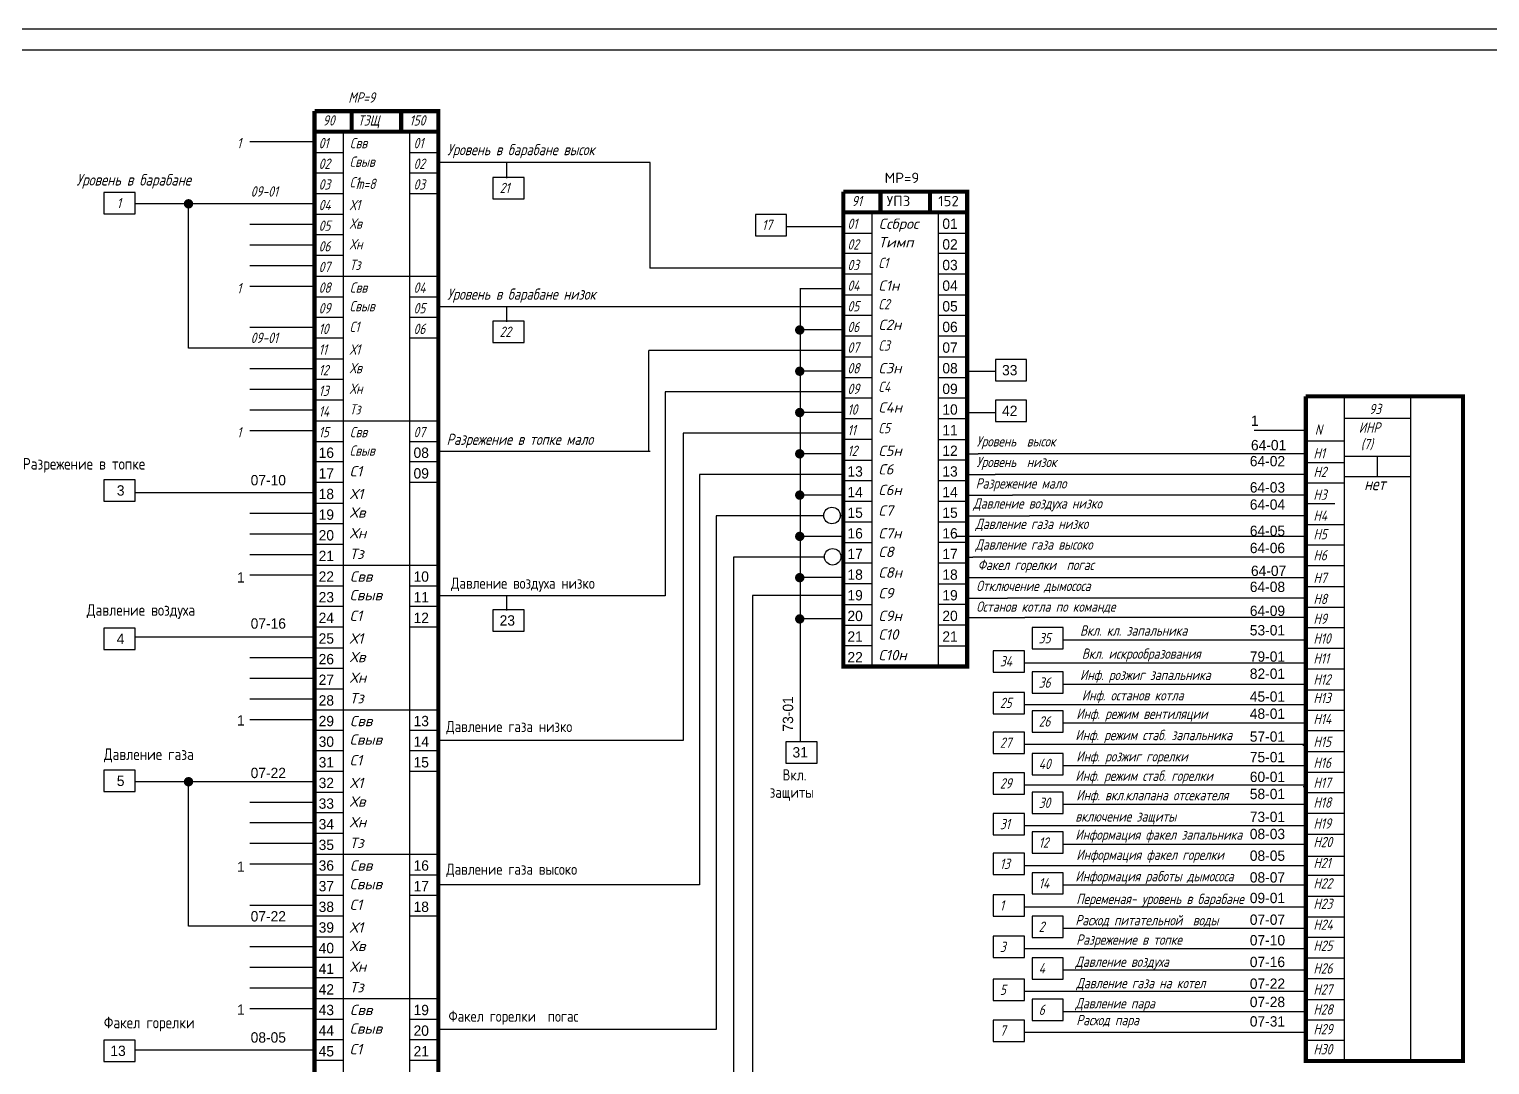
# Model space of a CAD drawing. Header units: millimetres. Extents: x -262 to 1131, y -64 to 607.
# Drawn here: x 530 to 884, y 355.7 to 606.5 of the extents above; entities that cross this region are included whole.
import ezdxf

# ---------------------------------------------------------------- set-up
doc = ezdxf.new("R2010")
doc.units = ezdxf.units.MM
doc.header["$LTSCALE"] = 0.6
doc.layers.add('1', color=7, linetype='Continuous')
doc.styles.add('CYRILLIC', font='CYRILLIC.shx', dxfattribs={"height": 2.5})
doc.styles.add('ROMANC', font='ROMANC.shx', dxfattribs={"height": 2.5})
doc.styles.get("Standard").update_dxf_attribs({"font": '', "oblique": 15})
doc.styles.get('Standard').set_extended_font_data('GOST type A')

msp = doc.modelspace()

# ---------------------------------------------------------------- hatches: boundary and pattern name
h = msp.add_hatch(color=256)
edge = h.paths.add_edge_path()
edge.add_arc((568.59, 564.25), 1.15, 0, 360)
h = msp.add_hatch(color=256)
edge = h.paths.add_edge_path()
edge.add_arc((716.72, 533.68), 1.15, 0, 360)
h = msp.add_hatch(color=256)
edge = h.paths.add_edge_path()
edge.add_arc((716.72, 523.68), 1.15, 0, 360)
h = msp.add_hatch(color=256)
edge = h.paths.add_edge_path()
edge.add_arc((716.72, 513.68), 1.15, 0, 360)
h = msp.add_hatch(color=256)
edge = h.paths.add_edge_path()
edge.add_arc((716.72, 503.68), 1.15, 0, 360)
h = msp.add_hatch(color=256)
edge = h.paths.add_edge_path()
edge.add_arc((716.72, 493.68), 1.15, 0, 360)
h = msp.add_hatch(color=256)
edge = h.paths.add_edge_path()
edge.add_arc((716.72, 483.68), 1.15, 0, 360)
h = msp.add_hatch(color=256)
edge = h.paths.add_edge_path()
edge.add_arc((716.72, 473.68), 1.15, 0, 360)
h = msp.add_hatch(color=256)
edge = h.paths.add_edge_path()
edge.add_arc((716.72, 463.68), 1.15, 0, 360)
h = msp.add_hatch(color=256)
edge = h.paths.add_edge_path()
edge.add_arc((568.59, 424.25), 1.15, 0, 360)

# ---------------------------------------------------------------- linework, layer by layer
for p, q in [((1130.81, 606.54), (-262.21, 606.54)), ((-242.21, 601.54), (1125.81, 601.54)), ((606.13, 546.7), (606.13, 581.7)), ((622.13, 581.7), (622.13, 546.7)), ((599.15, 579.25), (583.42, 579.25)), ((599.13, 576.7), (606.13, 576.7)), ((622.13, 576.7), (629.13, 576.7)), ((680.45, 574.25), (629.13, 574.25)), ((645.7, 570.49), (645.7, 574.16)), ((680.38, 574.22), (680.38, 548.68)), ((606.13, 571.7), (599.13, 571.7)), ((629.13, 571.7), (622.13, 571.7)), ((642.38, 570.64), (642.38, 565.48)), ((649.93, 570.64), (642.38, 570.64)), ((649.93, 565.48), (649.93, 570.64)), ((555.63, 566.98), (548.07, 566.98)), ((548.07, 566.98), (548.07, 561.81)), ((555.63, 561.81), (555.63, 566.98)), ((606.13, 566.7), (599.13, 566.7)), ((629.13, 566.7), (622.13, 566.7)), ((568.59, 564.25), (555.63, 564.25)), ((568.59, 529.25), (568.59, 564.25)), ((599.15, 564.25), (568.59, 564.25)), ((642.38, 565.48), (649.93, 565.48)), ((548.07, 561.81), (555.63, 561.81)), ((599.13, 561.7), (606.13, 561.7)), ((599.13, 561.7), (606.13, 561.7)), ((705.97, 561.69), (705.97, 556.52)), ((713.52, 561.69), (705.97, 561.69)), ((713.52, 556.52), (713.52, 561.69)), ((734.29, 527.17), (734.29, 562.17)), ((750.29, 562.17), (750.29, 527.17)), ((599.15, 559.25), (583.42, 559.25)), ((606.13, 556.7), (599.13, 556.7)), ((705.97, 556.52), (713.52, 556.52)), ((727.21, 558.68), (713.52, 558.68)), ((727.29, 557.17), (734.29, 557.17)), ((750.29, 557.17), (757.29, 557.17)), ((599.15, 554.25), (583.42, 554.25)), ((599.15, 549.25), (583.42, 549.25)), ((606.13, 551.7), (599.13, 551.7)), ((727.21, 548.68), (680.38, 548.68)), ((734.29, 552.17), (727.29, 552.17)), ((757.29, 552.17), (750.29, 552.17)), ((599.13, 546.7), (629.13, 546.7)), ((606.13, 511.7), (606.13, 546.7)), ((622.13, 546.7), (622.13, 511.7)), ((734.29, 547.17), (727.29, 547.17)), ((757.29, 547.17), (750.29, 547.17)), ((599.15, 544.25), (583.42, 544.25)), ((599.13, 541.7), (606.13, 541.7)), ((622.13, 541.7), (629.13, 541.7)), ((727.21, 543.68), (716.72, 543.68)), ((716.85, 543.7), (716.85, 433.92)), ((727.29, 542.17), (734.29, 542.17)), ((727.29, 542.17), (734.29, 542.17)), ((750.29, 542.17), (757.29, 542.17)), ((727.29, 539.25), (629.13, 539.25)), ((645.7, 535.65), (645.7, 539.32)), ((606.13, 536.7), (599.13, 536.7)), ((629.13, 536.7), (622.13, 536.7)), ((642.38, 535.8), (642.38, 530.63)), ((649.93, 535.8), (642.38, 535.8)), ((649.93, 530.63), (649.93, 535.8)), ((734.29, 537.17), (727.29, 537.17)), ((757.29, 537.17), (750.29, 537.17)), ((599.15, 534.25), (583.42, 534.25)), ((606.13, 531.7), (599.13, 531.7)), ((629.13, 531.7), (622.13, 531.7)), ((727.21, 533.68), (716.72, 533.68)), ((734.29, 532.17), (727.29, 532.17)), ((757.29, 532.17), (750.29, 532.17)), ((599.15, 529.25), (568.59, 529.25)), ((642.38, 530.63), (649.93, 530.63)), ((727.21, 528.68), (680.17, 528.68)), ((680.17, 504.44), (680.17, 528.68)), ((599.15, 524.25), (583.42, 524.25)), ((599.13, 526.7), (606.13, 526.7)), ((599.13, 526.7), (606.13, 526.7)), ((727.29, 527.17), (734.29, 527.17)), ((734.29, 452.17), (734.29, 527.17)), ((750.29, 527.17), (757.29, 527.17)), ((750.29, 527.17), (750.29, 492.17)), ((750.29, 527.17), (750.29, 492.17)), ((764.15, 526.5), (764.15, 521.34)), ((771.71, 526.5), (764.15, 526.5)), ((771.71, 521.34), (771.71, 526.5)), ((606.13, 521.7), (599.13, 521.7)), ((727.21, 523.68), (716.72, 523.68)), ((727.29, 522.17), (734.29, 522.17)), ((750.29, 522.17), (757.29, 522.17)), ((757.37, 523.68), (764.15, 523.68)), ((764.15, 521.34), (771.71, 521.34)), ((599.15, 519.25), (583.42, 519.25)), ((727.21, 518.68), (684.11, 518.68)), ((684.11, 518.68), (684.11, 469.25)), ((734.29, 517.17), (727.29, 517.17)), ((757.29, 517.17), (750.29, 517.17)), ((848.71, 356.61), (848.71, 517.29)), ((864.71, 517.29), (864.71, 356.61)), ((599.15, 514.25), (583.42, 514.25)), ((606.13, 516.7), (599.13, 516.7)), ((727.21, 513.68), (716.72, 513.68)), ((757.37, 513.68), (764.15, 513.68)), ((771.71, 516.66), (764.15, 516.66)), ((764.15, 516.66), (764.15, 511.49)), ((771.71, 511.49), (771.71, 516.66)), ((599.13, 511.7), (629.13, 511.7)), ((606.13, 476.7), (606.13, 511.7)), ((622.13, 511.7), (622.13, 476.7)), ((734.29, 512.17), (727.29, 512.17)), ((734.29, 512.17), (727.29, 512.17)), ((757.29, 512.17), (750.29, 512.17)), ((764.15, 511.49), (771.71, 511.49)), ((848.71, 512.29), (864.71, 512.29)), ((599.15, 509.25), (583.42, 509.25)), ((599.13, 506.7), (606.13, 506.7)), ((622.13, 506.7), (629.13, 506.7)), ((727.21, 508.68), (688.46, 508.68)), ((688.46, 508.68), (688.46, 434.25)), ((734.29, 507.17), (727.29, 507.17)), ((750.29, 507.17), (757.29, 507.17)), ((839.32, 509.32), (826.82, 509.32)), ((839.37, 506.81), (848.71, 506.81)), ((680.45, 504.25), (629.13, 504.25)), ((727.21, 503.68), (716.72, 503.68)), ((757.37, 503.68), (759.93, 503.68)), ((839.39, 503.68), (759.93, 503.68)), ((848.71, 503.15), (864.7, 503.15)), ((856.7, 503.15), (856.7, 498.15)), ((606.13, 501.7), (599.13, 501.7)), ((629.13, 501.7), (622.13, 501.7)), ((727.29, 502.17), (734.29, 502.17)), ((727.29, 502.17), (734.29, 502.17)), ((757.29, 502.17), (750.29, 502.17)), ((839.37, 501.54), (848.71, 501.54)), ((548.07, 497.37), (548.07, 492.2)), ((555.63, 497.37), (548.07, 497.37)), ((555.63, 492.2), (555.63, 497.37)), ((606.13, 496.7), (599.13, 496.7)), ((629.13, 496.7), (622.13, 496.7)), ((727.21, 498.68), (692.39, 498.68)), ((692.39, 498.68), (692.39, 399.25)), ((734.29, 497.17), (727.29, 497.17)), ((757.29, 497.17), (750.29, 497.17)), ((757.37, 498.68), (764.05, 498.68)), ((839.39, 498.68), (764.05, 498.68)), ((848.71, 496.54), (839.37, 496.54)), ((848.71, 498.15), (864.7, 498.15)), ((548.07, 492.2), (555.63, 492.2)), ((599.15, 494.25), (555.63, 494.25)), ((727.21, 493.68), (716.72, 493.68)), ((734.29, 492.17), (727.29, 492.17)), ((750.29, 492.17), (750.29, 452.17)), ((757.29, 492.17), (750.29, 492.17)), ((750.29, 492.17), (750.29, 467.17)), ((750.29, 492.17), (750.29, 467.17)), ((757.37, 493.68), (768.26, 493.68)), ((839.39, 493.68), (768.26, 493.68)), ((599.15, 489.25), (583.42, 489.25)), ((599.13, 491.7), (606.13, 491.7)), ((599.13, 491.7), (606.13, 491.7)), ((696.46, 488.68), (696.46, 364.25)), ((722.53, 488.68), (696.46, 488.68)), ((727.21, 488.68), (726.52, 488.68)), ((757.37, 488.68), (772.44, 488.68)), ((839.39, 488.68), (772.44, 488.68)), ((846.37, 491.54), (839.37, 491.54)), ((606.13, 486.7), (599.13, 486.7)), ((727.29, 487.17), (734.29, 487.17)), ((750.29, 487.17), (757.29, 487.17)), ((839.37, 486.54), (848.71, 486.54)), ((839.37, 486.54), (846.37, 486.54)), ((599.15, 484.25), (583.42, 484.25)), ((606.13, 481.7), (599.13, 481.7)), ((727.21, 483.68), (716.72, 483.68)), ((727.29, 482.17), (734.29, 482.17)), ((757.29, 482.17), (750.29, 482.17)), ((757.37, 483.68), (754.5, 483.68)), ((839.39, 483.68), (754.5, 483.68)), ((848.71, 481.54), (839.37, 481.54)), ((599.15, 479.25), (583.42, 479.25)), ((700.65, 478.68), (700.65, 329.25)), ((722.69, 478.68), (700.65, 478.68)), ((727.21, 478.68), (726.69, 478.68)), ((757.37, 478.68), (758.68, 478.68)), ((839.39, 478.68), (758.68, 478.68)), ((599.13, 476.7), (629.13, 476.7)), ((606.13, 441.7), (606.13, 476.7)), ((622.13, 476.7), (622.13, 441.7)), ((734.29, 477.17), (727.29, 477.17)), ((757.29, 477.17), (750.29, 477.17)), ((848.71, 476.54), (839.37, 476.54)), ((599.15, 474.25), (583.42, 474.25)), ((599.13, 471.7), (606.13, 471.7)), ((622.13, 471.7), (629.13, 471.7)), ((727.21, 473.68), (716.72, 473.68)), ((734.29, 472.17), (727.29, 472.17)), ((734.29, 472.17), (727.29, 472.17)), ((750.29, 472.17), (757.29, 472.17)), ((757.37, 473.68), (839.37, 473.68)), ((839.37, 471.54), (848.71, 471.54)), ((684.11, 469.25), (629.13, 469.25)), ((645.7, 465.73), (645.7, 469.39)), ((727.21, 469.37), (705.31, 469.37)), ((705.31, 469.37), (705.31, 294.25)), ((757.37, 468.68), (767.08, 468.68)), ((839.39, 468.68), (767.08, 468.68)), ((606.13, 466.7), (599.13, 466.7)), ((629.13, 466.7), (622.13, 466.7)), ((649.93, 465.88), (642.38, 465.88)), ((642.38, 465.88), (642.38, 460.71)), ((649.93, 460.71), (649.93, 465.88)), ((727.29, 467.17), (734.29, 467.17)), ((757.29, 467.17), (750.29, 467.17)), ((757.37, 464.06), (771.3, 464.06)), ((839.39, 464.06), (771.3, 464.06)), ((839.37, 466.54), (848.71, 466.54)), ((555.63, 461.45), (548.07, 461.45)), ((548.07, 461.45), (548.07, 456.28)), ((555.63, 456.28), (555.63, 461.45)), ((606.13, 461.7), (599.13, 461.7)), ((629.13, 461.7), (622.13, 461.7)), ((642.38, 460.71), (649.93, 460.71)), ((727.21, 463.68), (716.72, 463.68)), ((727.29, 462.17), (734.29, 462.17)), ((757.29, 462.17), (750.29, 462.17)), ((780.58, 461.58), (773.02, 461.58)), ((773.02, 461.58), (773.02, 456.41)), ((780.58, 456.41), (780.58, 461.58)), ((848.71, 461.54), (839.37, 461.54)), ((599.15, 459.25), (555.63, 459.25)), ((599.13, 456.7), (606.13, 456.7)), ((599.13, 456.7), (606.13, 456.7)), ((734.29, 457.17), (727.29, 457.17)), ((750.29, 457.17), (757.29, 457.17)), ((839.37, 458.56), (780.58, 458.56)), ((548.07, 456.28), (555.63, 456.28)), ((599.15, 454.25), (583.42, 454.25)), ((771.16, 455.98), (763.61, 455.98)), ((763.61, 455.98), (763.61, 450.81)), ((771.16, 450.81), (771.16, 455.98)), ((773.02, 456.41), (780.58, 456.41)), ((848.71, 456.54), (839.37, 456.54)), ((846.37, 456.54), (839.37, 456.54)), ((606.13, 451.7), (599.13, 451.7)), ((757.29, 452.17), (727.29, 452.17)), ((727.29, 452.17), (757.29, 452.17)), ((763.61, 450.81), (771.16, 450.81)), ((839.37, 452.96), (771.16, 452.96)), ((773.02, 450.83), (773.02, 445.66)), ((780.58, 450.83), (773.02, 450.83)), ((780.58, 445.66), (780.58, 450.83)), ((848.71, 451.54), (839.37, 451.54)), ((599.15, 449.25), (583.42, 449.25)), ((606.13, 446.7), (599.13, 446.7)), ((839.37, 447.81), (780.58, 447.81)), ((839.37, 446.54), (848.71, 446.54)), ((839.37, 446.54), (846.37, 446.54)), ((599.15, 444.25), (583.42, 444.25)), ((763.61, 445.9), (763.61, 440.73)), ((771.16, 445.9), (763.61, 445.9)), ((771.16, 440.73), (771.16, 445.9)), ((839.37, 442.88), (771.16, 442.88)), ((773.02, 445.66), (780.58, 445.66)), ((599.15, 439.25), (583.42, 439.25)), ((599.13, 441.7), (629.13, 441.7)), ((606.13, 406.7), (606.13, 441.7)), ((622.13, 441.7), (622.13, 406.7)), ((763.61, 440.73), (771.16, 440.73)), ((780.58, 441.42), (773.02, 441.42)), ((773.02, 441.42), (773.02, 436.25)), ((780.58, 436.25), (780.58, 441.42)), ((848.71, 441.54), (839.37, 441.54)), ((599.13, 436.7), (606.13, 436.7)), ((622.13, 436.7), (629.13, 436.7)), ((763.61, 436.26), (763.61, 431.1)), ((771.16, 436.26), (763.61, 436.26)), ((771.16, 431.1), (771.16, 436.26)), ((773.02, 436.25), (780.58, 436.25)), ((839.37, 438.4), (780.58, 438.4)), ((848.71, 436.54), (839.37, 436.54)), ((688.46, 434.25), (629.13, 434.25)), ((713.36, 433.92), (713.36, 428.76)), ((720.91, 433.92), (713.36, 433.92)), ((720.91, 428.76), (720.91, 433.92)), ((839.37, 433.25), (771.16, 433.25)), ((839.29, 433.04), (838.61, 433.04)), ((606.13, 431.7), (599.13, 431.7)), ((629.13, 431.7), (622.13, 431.7)), ((713.36, 428.76), (720.91, 428.76)), ((763.61, 431.1), (771.16, 431.1)), ((773.02, 431.11), (773.02, 425.95)), ((780.58, 431.11), (773.02, 431.11)), ((780.58, 425.95), (780.58, 431.11)), ((839.37, 431.54), (848.71, 431.54)), ((548.07, 427.01), (548.07, 421.85)), ((555.63, 427.01), (548.07, 427.01)), ((555.63, 421.85), (555.63, 427.01)), ((606.13, 426.7), (599.13, 426.7)), ((629.13, 426.7), (622.13, 426.7)), ((763.61, 426.41), (763.61, 421.24)), ((771.16, 426.41), (763.61, 426.41)), ((771.16, 421.24), (771.16, 426.41)), ((773.02, 425.95), (780.58, 425.95)), ((839.37, 428.1), (780.58, 428.1)), ((839.37, 426.54), (848.71, 426.54)), ((548.07, 421.85), (555.63, 421.85)), ((568.59, 424.25), (555.63, 424.25)), ((568.59, 389.25), (568.59, 424.25)), ((599.15, 424.25), (568.59, 424.25)), ((599.13, 421.7), (606.13, 421.7)), ((599.13, 421.7), (606.13, 421.7)), ((763.61, 421.24), (771.16, 421.24)), ((839.37, 423.4), (771.16, 423.4)), ((780.58, 421.7), (773.02, 421.7)), ((773.02, 421.7), (773.02, 416.54)), ((780.58, 416.54), (780.58, 421.7)), ((839.29, 423.04), (838.77, 423.04)), ((848.71, 421.54), (839.37, 421.54)), ((599.15, 419.25), (583.42, 419.25)), ((839.37, 418.69), (780.58, 418.69)), ((599.15, 414.25), (583.42, 414.25)), ((606.13, 416.7), (599.13, 416.7)), ((771.16, 416.55), (763.61, 416.55)), ((763.61, 416.55), (763.61, 411.39)), ((771.16, 411.39), (771.16, 416.55)), ((773.02, 416.54), (780.58, 416.54)), ((848.71, 416.54), (839.37, 416.54)), ((846.37, 416.54), (839.37, 416.54)), ((606.13, 411.7), (599.13, 411.7)), ((763.61, 411.39), (771.16, 411.39)), ((839.37, 413.54), (771.16, 413.54)), ((773.02, 412.07), (773.02, 406.91)), ((780.58, 412.07), (773.02, 412.07)), ((780.58, 406.91), (780.58, 412.07)), ((839.37, 411.54), (848.71, 411.54)), ((599.15, 409.25), (583.42, 409.25)), ((839.37, 409.06), (780.58, 409.06)), ((599.15, 404.25), (583.42, 404.25)), ((599.13, 406.7), (629.13, 406.7)), ((606.13, 371.7), (606.13, 406.7)), ((622.13, 406.7), (622.13, 371.7)), ((763.61, 406.92), (763.61, 401.75)), ((771.16, 406.92), (763.61, 406.92)), ((771.16, 401.75), (771.16, 406.92)), ((839.37, 403.91), (771.16, 403.91)), ((773.02, 406.91), (780.58, 406.91)), ((839.37, 406.24), (848.71, 406.24)), ((599.13, 401.7), (606.13, 401.7)), ((622.13, 401.7), (629.13, 401.7)), ((763.61, 401.75), (771.16, 401.75)), ((780.58, 402.21), (773.02, 402.21)), ((773.02, 402.21), (773.02, 397.05)), ((780.58, 397.05), (780.58, 402.21)), ((848.71, 401.52), (839.37, 401.52)), ((606.13, 396.7), (599.13, 396.7)), ((629.13, 396.7), (622.13, 396.7)), ((692.39, 399.25), (629.13, 399.25)), ((771.16, 396.86), (763.61, 396.86)), ((763.61, 396.86), (763.61, 391.69)), ((771.16, 391.69), (771.16, 396.86)), ((773.02, 397.05), (780.58, 397.05)), ((839.37, 399.2), (780.58, 399.2)), ((839.37, 396.52), (848.71, 396.52)), ((599.15, 394.25), (583.42, 394.25)), ((839.37, 393.84), (771.16, 393.84)), ((606.13, 391.7), (599.13, 391.7)), ((629.13, 391.7), (622.13, 391.7)), ((763.61, 391.69), (771.16, 391.69)), ((773.02, 391.68), (773.02, 386.51)), ((780.58, 391.68), (773.02, 391.68)), ((780.58, 386.51), (780.58, 391.68)), ((839.37, 391.52), (848.71, 391.52)), ((599.15, 389.25), (568.59, 389.25)), ((599.13, 386.7), (606.13, 386.7)), ((599.13, 386.7), (606.13, 386.7)), ((763.61, 386.8), (763.61, 381.63)), ((771.16, 386.8), (763.61, 386.8)), ((771.16, 381.63), (771.16, 386.8)), ((773.02, 386.51), (780.58, 386.51)), ((839.37, 388.67), (780.58, 388.67)), ((848.71, 386.52), (839.37, 386.52)), ((599.15, 384.25), (583.42, 384.25)), ((839.37, 383.78), (771.16, 383.78)), ((599.15, 379.25), (583.42, 379.25)), ((606.13, 381.7), (599.13, 381.7)), ((763.61, 381.63), (771.16, 381.63)), ((780.58, 381.62), (773.02, 381.62)), ((773.02, 381.62), (773.02, 376.45)), ((780.58, 376.45), (780.58, 381.62)), ((848.71, 381.52), (839.37, 381.52)), ((846.37, 381.52), (839.37, 381.52)), ((606.13, 376.7), (599.13, 376.7)), ((771.16, 376.42), (763.61, 376.42)), ((763.61, 376.42), (763.61, 371.25)), ((771.16, 371.25), (771.16, 376.42)), ((773.02, 376.45), (780.58, 376.45)), ((839.37, 378.6), (780.58, 378.6)), ((848.71, 376.52), (839.37, 376.52)), ((599.15, 374.25), (583.42, 374.25)), ((599.13, 371.7), (629.13, 371.7)), ((606.13, 336.7), (606.13, 371.7)), ((622.13, 371.7), (622.13, 336.7)), ((839.37, 373.41), (771.16, 373.41)), ((599.15, 369.25), (583.42, 369.25)), ((763.61, 371.25), (771.16, 371.25)), ((773.02, 371.56), (773.02, 366.39)), ((780.58, 371.56), (773.02, 371.56)), ((780.58, 366.39), (780.58, 371.56)), ((839.37, 368.54), (780.58, 368.54)), ((839.37, 371.52), (848.71, 371.52)), ((839.37, 371.52), (846.37, 371.52)), ((599.13, 366.7), (606.13, 366.7)), ((622.13, 366.7), (629.13, 366.7)), ((763.61, 366.52), (763.61, 361.35)), ((771.16, 366.52), (763.61, 366.52)), ((771.16, 361.35), (771.16, 366.52)), ((773.02, 366.39), (780.58, 366.39)), ((848.71, 366.52), (839.37, 366.52)), ((548.07, 361.62), (548.07, 356.45)), ((555.63, 361.62), (548.07, 361.62)), ((555.63, 356.45), (555.63, 361.62)), ((606.13, 361.7), (599.13, 361.7)), ((629.13, 361.7), (622.13, 361.7)), ((696.46, 364.25), (629.13, 364.25)), ((763.61, 361.35), (771.16, 361.35)), ((839.37, 363.5), (771.16, 363.5)), ((848.71, 361.52), (839.37, 361.52)), ((599.15, 359.25), (555.63, 359.25)), ((548.07, 356.45), (555.63, 356.45)), ((606.13, 356.7), (599.13, 356.7)), ((629.13, 356.7), (622.13, 356.7)), ((839.37, 356.89), (846.37, 356.89))]:
    msp.add_line(p, q)
at = {"const_width": 1}
for points in [[(600.13, 586.7), (629.13, 586.7), (629.13, 266.16), (599.13, 266.16), (599.13, 586.7)], [(599.13, 586.7), (599.13, 581.7), (629.13, 581.7)], [(601.13, 586.7), (599.13, 586.7)], [(608.13, 581.7), (608.13, 586.7)], [(620.13, 581.7), (620.13, 586.7)], [(728.29, 567.17), (757.29, 567.17), (757.29, 452.17), (727.29, 452.17), (727.29, 567.17)], [(727.29, 567.17), (727.29, 562.17), (757.29, 562.17)], [(729.29, 567.17), (727.29, 567.17)], [(736.29, 562.17), (736.29, 567.17)], [(748.29, 562.17), (748.29, 567.17)], [(840.37, 517.6), (877.45, 517.6), (877.45, 356.61), (839.37, 356.61), (839.37, 517.6)], [(841.37, 517.6), (839.37, 517.6)]]:
    msp.add_lwpolyline(points, dxfattribs=at)
at = {"layer": '1', "color": 7}
for centre in [(724.53, 488.74), (724.69, 478.73)]:
    msp.add_circle(centre, 2, dxfattribs=at)

# ---------------------------------------------------------------- texts
at = {"color": 7, "oblique": 15}
for s, p in [('ТЗЩ', (609.63, 583.2)), ('150', (622.13, 583.2)), ('93', (854.71, 513.29)), ('ИНР', (852.21, 508.79)), ('(7)', (852.71, 504.79))]:
    msp.add_text(s, height=2.5, dxfattribs=at).set_placement(p)
at = {"oblique": 15}
for s, height, p in [('1', 2.5, (580.35, 577.7)), ('01', 2.5, (600.13, 577.7)), ('01', 2.5, (623.13, 577.7)), ('02', 2.5, (600.13, 572.7)), ('02', 2.5, (623.13, 572.7)), ('03', 2.5, (600.13, 567.7)), ('03', 2.5, (623.13, 567.7)), ('09-01', 2.5, (583.65, 565.99)), ('21', 2.5, (643.99, 566.84)), ('1', 2.5, (551.21, 563.17)), ('04', 2.5, (600.13, 562.7)), ('05', 2.5, (600.13, 557.7)), ('17', 2.5, (707.58, 557.88)), ('01', 2.5, (728.29, 558.17)), ('06', 2.5, (600.13, 552.7)), ('02', 2.5, (728.29, 553.17)), ('07', 2.5, (600.13, 547.7)), ('03', 2.5, (728.29, 548.17)), ('08', 2.5, (600.13, 542.7)), ('04', 2.5, (623.13, 542.7)), ('04', 2.5, (728.29, 543.17)), ('1', 2.5, (580.35, 542.55)), ('09', 2.5, (600.13, 537.7)), ('05', 2.5, (623.13, 537.7)), ('05', 2.5, (728.29, 538.17)), ('10', 2.5, (600.13, 532.7)), ('06', 2.5, (623.13, 532.7)), ('06', 2.5, (728.29, 533.17)), ('09-01', 2.5, (583.65, 530.53)), ('22', 2.5, (643.99, 531.99)), ('11', 2.5, (600.13, 527.7)), ('07', 2.5, (728.29, 528.17)), ('12', 2.5, (600.13, 522.7)), ('08', 2.5, (728.29, 523.17)), ('09', 2.5, (728.29, 518.17)), ('13', 2.5, (600.13, 517.7)), ('14', 2.5, (600.13, 512.7)), ('10', 2.5, (728.29, 513.17)), ('1', 2.5, (580.35, 507.64)), ('15', 2.5, (600.13, 507.7)), ('07', 2.5, (623.13, 507.7)), ('11', 2.5, (728.29, 508.17)), ('N', 2.5, (841.56, 508.29)), ('12', 2.5, (728.29, 503.17)), ('нет', 3, (853.52, 494.87)), ('35', 2.5, (774.64, 457.77)), ('34', 2.5, (765.22, 452.17)), ('36', 2.5, (774.64, 447.02)), ('25', 2.5, (765.22, 442.09)), ('26', 2.5, (774.64, 437.61)), ('27', 2.5, (765.22, 432.46)), ('40', 2.5, (774.64, 427.31)), ('29', 2.5, (765.22, 422.6)), ('30', 2.5, (774.64, 417.9)), ('31', 2.5, (765.22, 412.74)), ('12', 2.5, (774.64, 408.26)), ('13', 2.5, (765.22, 403.11)), ('14', 2.5, (774.64, 398.4)), ('1', 2.5, (765.22, 393.05)), ('2', 2.5, (774.64, 387.87)), ('3', 2.5, (765.22, 382.99)), ('4', 2.5, (774.64, 377.81)), ('5', 2.5, (765.22, 372.61)), ('6', 2.5, (774.64, 367.75)), ('7', 2.5, (765.22, 362.71))]:
    msp.add_text(s, height=height, dxfattribs=at).set_placement(p)
at = {"color": 176, "oblique": 15}
for s, height, p in [('Уровень в барабане высок', 2.7, (631.3, 576.02)), ('Уровень в барабане низок', 2.7, (631.3, 541.02)), ('Разрежение в топке мало', 2.7, (631.13, 505.84)), ('Уровень  высок', 2.5, (759.55, 505.45)), ('Уровень  низок', 2.5, (759.55, 500.45)), ('Разрежение мало', 2.5, (759.37, 495.27)), ('Давление воздуха низко', 2.5, (758.77, 490.42)), ('Давление газа низко', 2.5, (759.3, 485.47)), ('Давление газа высоко', 2.5, (759.3, 480.47)), ('Факел горелки  погас', 2.5, (759.85, 475.52)), ('Отключение дымососа', 2.5, (759.51, 470.44)), ('Останов котла по команде', 2.5, (759.51, 465.42)), ('Вкл. кл. запальника', 2.5, (784.65, 459.62)), ('Вкл. искрообразования', 2.5, (785.09, 454.02)), ('Инф. розжиг запальника', 2.5, (784.65, 448.87)), ('Инф. останов котла', 2.5, (785.09, 443.94)), ('Инф. режим вентиляции', 2.5, (783.75, 439.46)), ('Инф. режим стаб. запальника', 2.5, (783.52, 434.31)), ('Инф. розжиг горелки', 2.5, (783.75, 429.15)), ('Инф. режим стаб. горелки', 2.5, (783.52, 424.45)), ('Инф. вкл.клапана отсекателя', 2.5, (783.75, 419.75)), ('включение защиты', 2.5, (783.52, 414.59)), ('Информация факел запальника', 2.5, (783.52, 410.18)), ('Информация факел горелки', 2.5, (783.75, 405.31)), ('Информация работы дымососа', 2.5, (783.52, 400.12)), ('Переменая- уровень в барабане', 2.5, (783.75, 394.61)), ('Расход питательной  воды', 2.5, (783.52, 389.46)), ('Разрежение в топке', 2.5, (783.75, 384.75)), ('Давление воздуха', 2.5, (783.52, 379.4)), ('Давление газа на котел', 2.5, (783.75, 374.22)), ('Давление пара', 2.5, (783.52, 369.33)), ('Расход пара', 2.5, (783.75, 365.26))]:
    msp.add_text(s, height=height, dxfattribs=at).set_placement(p)
at = {"color": 14, "oblique": 15}
msp.add_text('Уровень в барабане', height=2.8, dxfattribs=at).set_placement((541.42, 568.67))
at = {"color": 7, "style": 'ROMANC'}
for s, p in [('УПЗ', (737.79, 563.67)), ('152', (750.29, 563.67))]:
    msp.add_text(s, height=2.5, dxfattribs=at).set_placement(p)
at = {"style": 'CYRILLIC'}
for s, p in [('01', (751.29, 558.17)), ('02', (751.29, 553.17)), ('03', (751.29, 548.17)), ('04', (751.29, 543.17)), ('05', (751.29, 538.17)), ('06', (751.29, 533.17)), ('07', (751.29, 528.17)), ('08', (751.29, 523.17)), ('33', (765.76, 522.7)), ('09', (751.29, 518.17)), ('10', (751.29, 513.17)), ('42', (765.76, 512.85)), ('11', (751.29, 508.17)), ('1', (826.08, 510.45)), ('64-01', (826.08, 504.54)), ('16', (600.13, 502.7)), ('08', (623.13, 502.7)), ('12', (751.29, 503.17)), ('64-02', (825.8, 500.66)), ('17', (600.13, 497.7)), ('09', (623.13, 497.7)), ('13', (728.29, 498.17)), ('13', (751.29, 498.17)), ('3', (551.21, 493.56)), ('07-10', (583.65, 496.05)), ('14', (728.29, 493.17)), ('14', (751.29, 493.17)), ('64-03', (825.8, 494.3)), ('18', (600.13, 492.7)), ('64-04', (825.8, 490.14)), ('19', (600.13, 487.7)), ('15', (728.29, 488.17)), ('15', (751.29, 488.17)), ('20', (600.13, 482.7)), ('16', (728.29, 483.17)), ('16', (751.29, 483.17)), ('64-05', (825.8, 483.78)), ('64-06', (825.8, 479.62)), ('21', (600.13, 477.7)), ('17', (728.29, 478.17)), ('17', (751.29, 478.17)), ('1', (580.35, 472.49)), ('22', (600.13, 472.7)), ('10', (623.13, 472.7)), ('18', (728.29, 473.17)), ('18', (751.29, 473.17)), ('64-07', (826.08, 474.09)), ('64-08', (825.8, 470.21)), ('23', (600.13, 467.7)), ('11', (623.13, 467.7)), ('19', (728.29, 468.17)), ('19', (751.29, 468.17)), ('07-16', (583.65, 461.32)), ('24', (600.13, 462.7)), ('12', (623.13, 462.7)), ('23', (643.99, 462.07)), ('20', (728.29, 463.17)), ('20', (751.29, 463.17)), ('64-09', (825.8, 464.4)), ('25', (600.13, 457.7)), ('21', (728.29, 458.17)), ('21', (751.29, 458.17)), ('53-01', (825.8, 459.69)), ('4', (551.21, 457.64)), ('26', (600.13, 452.7)), ('22', (728.29, 453.17)), ('79-01', (825.8, 453.32)), ('27', (600.13, 447.7)), ('82-01', (825.8, 449.17)), ('45-01', (825.8, 443.63)), ('28', (600.13, 442.7)), ('1', (580.35, 437.84)), ('29', (600.13, 437.7)), ('13', (623.13, 437.7)), ('48-01', (825.8, 439.48)), ('57-01', (825.8, 433.94)), ('30', (600.13, 432.7)), ('14', (623.13, 432.7)), ('31', (714.97, 430.12)), ('31', (600.13, 427.7)), ('15', (623.13, 427.7)), ('75-01', (825.8, 428.96)), ('5', (551.21, 423.21)), ('07-22', (583.65, 425.13)), ('32', (600.13, 422.7)), ('60-01', (825.8, 424.18)), ('58-01', (825.8, 420.03)), ('33', (600.13, 417.7)), ('34', (600.13, 412.7)), ('73-01', (825.8, 414.49)), ('08-03', (825.8, 410.34)), ('35', (600.13, 407.7)), ('08-05', (825.8, 405.08)), ('1', (580.35, 402.42)), ('36', (600.13, 402.7)), ('16', (623.13, 402.7)), ('37', (600.13, 397.7)), ('17', (623.13, 397.7)), ('08-07', (825.8, 399.82)), ('09-01', (825.8, 394.84)), ('07-22', (583.65, 390.4)), ('38', (600.13, 392.7)), ('18', (623.13, 392.7)), ('39', (600.13, 387.7)), ('07-07', (825.8, 389.58)), ('07-10', (825.8, 384.6)), ('40', (600.13, 382.7)), ('41', (600.13, 377.7)), ('07-16', (825.8, 379.34)), ('42', (600.13, 372.7)), ('07-22', (825.8, 374.08)), ('07-28', (825.8, 369.65)), ('1', (580.35, 367.78)), ('43', (600.13, 367.7)), ('19', (623.13, 367.7)), ('44', (600.13, 362.7)), ('20', (623.13, 362.7)), ('07-31', (825.8, 364.94)), ('08-05', (583.65, 361.05)), ('13', (549.65, 357.81)), ('45', (600.13, 357.7)), ('21', (623.13, 357.7))]:
    msp.add_text(s, height=2.5, dxfattribs=at).set_placement(p)
at = {"color": 14, "style": 'ROMANC', "width": 0.8}
for s, p in [('Разрежение в топке', (528.42, 499.86)), ('Давление воздуха', (543.94, 464.46)), ('Давление газа', (548.07, 429.51))]:
    msp.add_text(s, height=2.8, dxfattribs=at).set_placement(p)
at = {"color": 176, "style": 'ROMANC', "width": 0.8}
for s, height, p in [('Давление воздуха низко', 2.7, (632.22, 470.99)), ('Давление газа низко', 2.7, (631.05, 436.27)), ('Вкл. ', 2.7, (712.55, 424.55)), ('защиты', 2.7, (709.46, 420.34)), ('Давление газа высоко', 2.7, (631.05, 401.7)), ('Факел горелки  погас', 2.7, (631.6, 366.1)), ('Факел горелки ', 2.8, (548.07, 364.51))]:
    msp.add_text(s, height=height, dxfattribs=at).set_placement(p)
at = {"style": 'CYRILLIC'}
msp.add_text('73-01', height=2.5, rotation=90, dxfattribs=at).set_placement((715.12, 436.4))
at = {"layer": '1', "color": 7, "oblique": 15}
for s, p in [('МР=9', (607.32, 588.74)), ('Cвв', (607.63, 577.7)), ('Свыв', (607.63, 573.2)), ('С1', (607.63, 568.2)), ('m=8', (609.13, 567.84)), ('Х1', (607.63, 562.7)), ('Хв', (607.63, 558.2)), ('Хн', (607.63, 553.2)), ('Тз', (607.63, 548.2)), ('С1', (735.79, 548.67)), ('Cвв', (607.63, 542.7)), ('Свыв', (607.63, 538.2)), ('С2', (735.79, 538.67)), ('С1', (607.63, 533.2)), ('С3', (735.79, 528.67)), ('Х1', (607.63, 527.7)), ('Хв', (607.63, 523.2)), ('Хн', (607.63, 518.2)), ('С4', (735.79, 518.67)), ('Тз', (607.63, 513.2)), ('Cвв', (607.63, 507.7)), ('С5', (735.79, 508.67)), ('Свыв', (607.63, 503.2)), ('Н1', (841.21, 502.54)), ('Н2', (841.21, 498.05)), ('Н3', (841.21, 492.53)), ('Н4', (841.21, 487.45)), ('Н5', (841.21, 482.96)), ('Н6', (841.21, 477.87)), ('Н7', (841.21, 472.36)), ('Н8', (841.21, 467.27)), ('Н9', (841.21, 462.47)), ('Н10', (841.21, 457.69)), ('Н11', (841.21, 452.86)), ('Н12', (841.21, 447.77)), ('Н13', (841.21, 443.28)), ('Н14', (841.21, 438.19)), ('Н15', (841.21, 432.68)), ('Н16', (841.21, 427.59)), ('Н17', (841.21, 422.75)), ('Н18', (841.21, 417.97)), ('Н19', (841.21, 412.88)), ('Н20', (841.21, 408.39)), ('Н21', (841.21, 403.31)), ('Н22', (841.21, 398.38)), ('Н23', (841.21, 393.44)), ('Н24', (841.21, 388.37)), ('Н25', (841.21, 383.28)), ('Н26', (841.21, 377.77)), ('Н27', (841.21, 372.68)), ('Н28', (841.21, 367.84)), ('Н29', (841.21, 363.06)), ('Н30', (841.21, 358.2))]:
    msp.add_text(s, height=2.5, dxfattribs=at).set_placement(p)
at = {"layer": '1', "color": 1, "oblique": 15}
for s, p in [('90', (601.13, 583.2)), ('91', (729.29, 563.67))]:
    msp.add_text(s, height=2.5, dxfattribs=at).set_placement(p)
at = {"layer": '1', "color": 7, "style": 'ROMANC'}
msp.add_text('МР=9', height=2.5, dxfattribs=at).set_placement((737.29, 569.28))
at = {"layer": '1', "color": 7, "style": 'ROMANC', "oblique": 15}
for s, p in [('Cсброс', (735.79, 558.17)), ('Тимп', (735.79, 553.67)), ('С1н', (735.79, 543.17)), ('С2н', (735.79, 533.67)), ('С3н', (735.79, 523.17)), ('С4н', (735.79, 513.67)), ('С5н', (735.79, 503.17)), ('С1', (607.63, 498.2)), ('С6', (735.79, 498.67)), ('С6н', (735.79, 493.67)), ('Х1', (607.63, 492.7)), ('Хв', (607.63, 488.2)), ('С7', (735.79, 488.67)), ('Хн', (607.63, 483.2)), ('С7н', (735.79, 483.17)), ('Тз', (607.63, 478.2)), ('С8', (735.79, 478.67)), ('Cвв', (607.63, 472.7)), ('С8н', (735.79, 473.67)), ('С9', (735.79, 468.67)), ('Свыв', (607.63, 468.2)), ('С1', (607.63, 463.2)), ('С9н', (735.79, 463.17)), ('Х1', (607.63, 457.7)), ('С10', (735.79, 458.67)), ('Хв', (607.63, 453.2)), ('С10н', (735.79, 453.67)), ('Хн', (607.63, 448.2)), ('Тз', (607.63, 443.2)), ('Cвв', (607.63, 437.7)), ('Свыв', (607.63, 433.2)), ('С1', (607.63, 428.2)), ('Х1', (607.63, 422.7)), ('Хв', (607.63, 418.2)), ('Хн', (607.63, 413.2)), ('Тз', (607.63, 408.2)), ('Cвв', (607.63, 402.7)), ('Свыв', (607.63, 398.2)), ('С1', (607.63, 393.2)), ('Х1', (607.63, 387.7)), ('Хв', (607.63, 383.2)), ('Хн', (607.63, 378.2)), ('Тз', (607.63, 373.2)), ('Cвв', (607.63, 367.7)), ('Свыв', (607.63, 363.2)), ('С1', (607.63, 358.2))]:
    msp.add_text(s, height=2.5, dxfattribs=at).set_placement(p)

doc.saveas('drawing.dxf')
